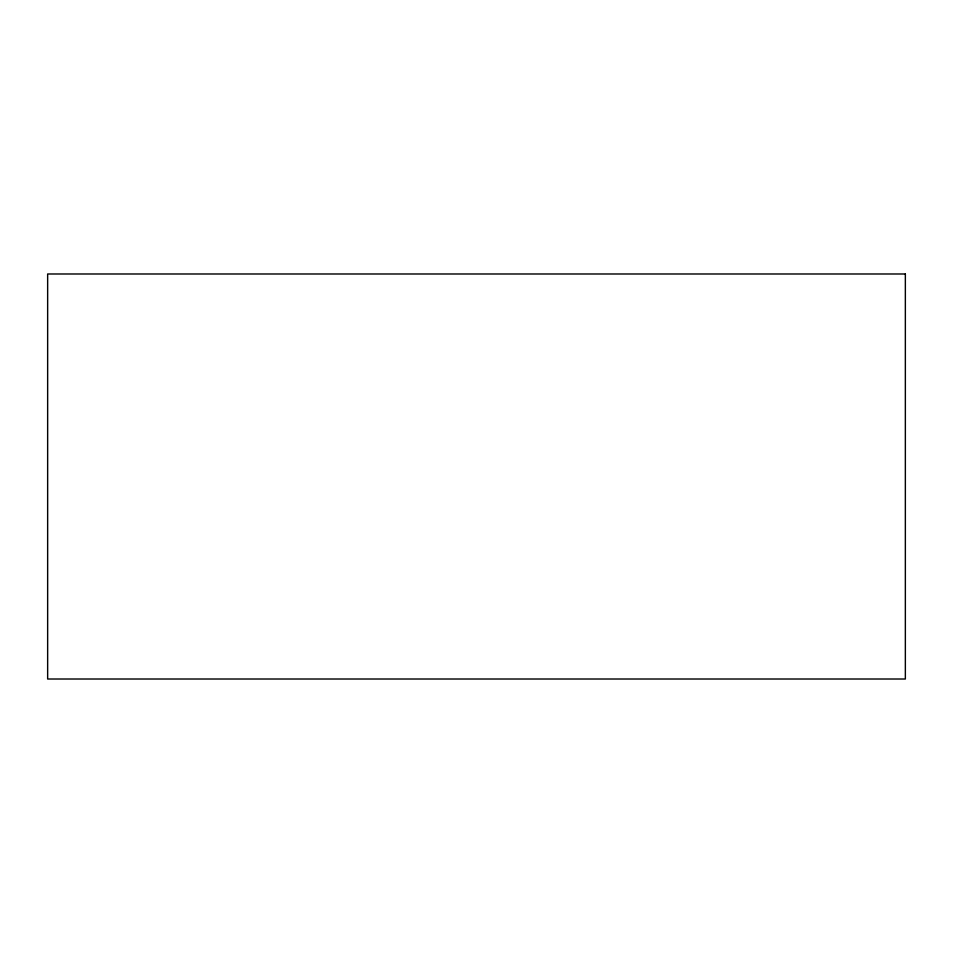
<?xml version="1.0" encoding="UTF-8"?>
<svg xmlns="http://www.w3.org/2000/svg" width="953" height="953" viewBox="0 0 953 953"><rect width="100%" height="100%" fill="white"/><g stroke="black" fill="none" stroke-linecap="round" stroke-linejoin="round"><path stroke-width="1.43" d="M905.35 273.987L47.65 273.987L47.65 679.012L905.35 679.012L905.35 273.987"/></g></svg>
